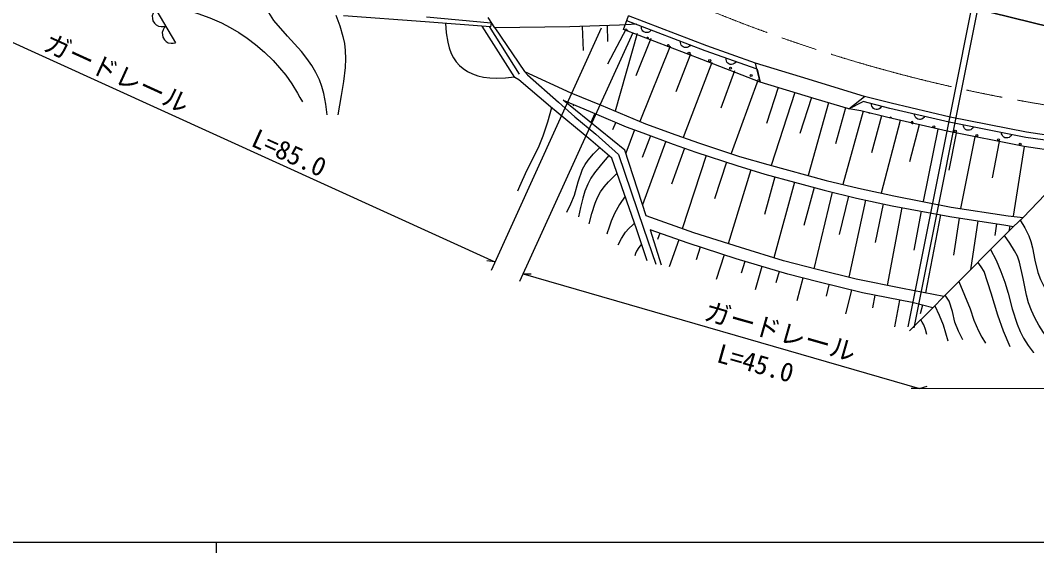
# Model space of a CAD drawing. Units: millimetres, scale not verified. Extents: x 40000 to 680000, y 20000 to 380000.
# Drawn here: x 149131 to 247016, y 204000 to 255314 of the extents above; entities that cross this region are included whole.
import ezdxf
from ezdxf.enums import TextEntityAlignment as Align

# ---------------------------------------------------------------- set-up
doc = ezdxf.new("R2010")
doc.units = ezdxf.units.MM
doc.header["$LTSCALE"] = 1000
doc.linetypes.add('CHAIN', pattern=[18.5, 12, -1.5, 3.5, -1.5])
for name, color, linetype, lineweight in [('M-BGD', 7, 'Continuous', 25), ('M-BMK', 2, 'CHAIN', 13), ('M-TTL-BAND', 7, 'Continuous', 25)]:
    doc.layers.add(name, color=color, linetype=linetype, lineweight=lineweight)
doc.styles.add('ＭＳ ゴシック', font='')
doc.styles.get('ＭＳ ゴシック').set_extended_font_data('MS Gothic')

# ---------------------------------------------------------------- blocks, each defined once
blk = doc.blocks.new('BUHIN27')
at = {"color": 7, "linetype": 'Continuous', "lineweight": 25}
blk.add_lwpolyline([(-384, -851), (-159, -876), (53, -848), (315, -767), (501, -626), (656, -455), (775, -191), (801, 38), (783, 272), (671, 522), (549, 695), (384, 851)], dxfattribs=at)
blk = doc.blocks.new('BUHIN126')
at = {"color": 7, "linetype": 'Continuous', "lineweight": 25}
blk.add_lwpolyline([(-120, 485), (1, 474), (110, 439), (240, 374), (324, 281), (387, 176), (424, 25), (418, -97), (386, -218), (303, -340), (223, -421), (120, -485)], dxfattribs=at)
blk = doc.blocks.new('BUHIN130')
at = {"color": 7, "linetype": 'Continuous', "lineweight": 25}
blk.add_lwpolyline([(-200, 458), (-78, 468), (35, 452), (174, 408), (273, 332), (352, 238), (414, 96), (429, -26), (417, -151), (356, -284), (290, -378), (200, -458)], dxfattribs=at)

msp = doc.modelspace()

# ---------------------------------------------------------------- linework, layer by layer
at = {"layer": 'M-BGD'}
for p, q in [((118126, 266972), (194843, 232020)), ((234633, 225775), (242226, 263818)), ((235222, 225658), (242814, 263701)), ((240814, 256502), (248366, 254666)), ((248366, 254666), (240814, 256502)), ((162172, 256359), (164086, 253151)), ((188131, 255173), (180245, 255745)), ((188258, 255653), (194485, 255082)), ((194845, 254602), (194199, 255578)), ((207210, 254434), (207710, 255741)), ((215249, 252853), (207710, 255741)), ((194416, 254693), (188131, 255173)), ((196761, 249798), (193611, 254755)), ((194275, 254704), (197171, 250109)), ((194485, 255082), (194416, 254693)), ((205068, 254567), (194464, 231184)), ((202050, 254686), (194845, 254602)), ((194845, 254602), (197701, 250386)), ((206835, 254856), (202050, 254686)), ((203246, 254728), (203329, 252400)), ((205639, 254814), (205694, 253261)), ((207493, 254507), (205667, 251073)), ((208516, 254931), (206835, 254856)), ((215075, 252384), (207532, 255274)), ((197251, 230187), (208140, 254131)), ((208533, 254049), (206417, 246564)), ((214762, 251540), (207210, 254434)), ((209845, 253568), (208397, 249954)), ((211703, 252824), (208793, 245564)), ((219943, 251172), (215249, 252853)), ((213668, 252054), (212271, 248412)), ((220083, 250590), (215075, 252384)), ((215740, 251260), (212965, 244020)), ((220379, 249367), (214762, 251540)), ((220379, 249367), (219943, 251172)), ((224273, 249852), (219943, 251172)), ((220083, 250590), (220379, 249367)), ((197143, 249569), (196761, 249798)), ((197701, 250386), (197982, 250044)), ((197701, 250386), (202166, 248329)), ((197982, 250044), (200958, 247419)), ((217918, 250444), (216598, 246840)), ((230432, 247958), (224273, 249852)), ((200198, 246963), (197143, 249569)), ((220201, 249608), (217585, 242467)), ((225782, 247726), (220379, 249367)), ((222112, 248841), (220991, 245361)), ((202166, 248329), (205058, 247136)), ((223717, 248353), (221457, 241335)), ((225323, 247866), (224205, 244396)), ((228919, 246784), (225782, 247726)), ((228919, 246784), (230432, 247958)), ((233002, 247314), (230432, 247958)), ((204091, 243776), (200198, 246963)), ((200958, 247419), (202542, 246026)), ((207351, 242785), (201427, 247631)), ((201427, 247631), (204609, 246267)), ((202438, 247203), (202375, 247055)), ((205058, 247136), (209339, 245334)), ((226956, 247374), (224995, 240356)), ((228614, 246875), (227649, 243421)), ((228919, 246784), (230310, 247474)), ((230091, 246601), (228919, 246784)), ((232885, 246828), (230310, 247474)), ((238594, 245504), (232885, 246828)), ((238700, 245993), (233002, 247314)), ((202542, 246026), (204543, 244344)), ((204460, 246346), (204083, 245458)), ((204609, 246267), (207493, 245061)), ((230319, 246544), (228348, 239487)), ((232674, 245953), (230091, 246601)), ((232064, 246106), (231122, 242530)), ((238404, 244625), (232674, 245953)), ((246043, 244520), (238700, 245993)), ((206482, 245489), (206168, 244749)), ((208284, 244763), (207438, 242515)), ((207493, 245061), (209076, 244465)), ((209339, 245334), (212262, 244260)), ((233882, 245673), (232033, 238651)), ((235703, 245251), (234758, 241664)), ((237490, 244837), (236080, 237836)), ((245958, 244027), (238594, 245504)), ((206114, 242020), (204091, 243776)), ((204543, 244344), (206738, 242378)), ((209812, 244195), (209036, 242081)), ((209076, 244465), (212022, 243384)), ((212262, 244260), (214528, 243485)), ((245805, 243140), (238404, 244625)), ((239275, 244450), (238557, 240885)), ((241066, 244091), (239672, 237175)), ((250946, 243306), (245958, 244027)), ((251017, 243800), (246043, 244520)), ((209395, 236453), (207351, 242785)), ((211285, 243654), (209043, 237544)), ((213111, 242992), (211857, 239509)), ((212022, 243384), (214200, 242600)), ((214528, 243485), (218381, 242202)), ((243408, 243621), (242715, 240133)), ((245804, 243140), (244759, 236424)), ((251458, 242322), (245805, 243140)), ((208500, 235134), (206114, 242020)), ((206738, 242378), (209146, 235273)), ((215184, 242279), (212880, 235222)), ((214200, 242600), (218136, 241315)), ((218381, 242202), (221124, 241427)), ((251399, 242261), (245716, 236323)), ((217152, 241636), (215997, 238098)), ((219488, 240899), (217302, 233782)), ((218136, 241315), (220841, 240484)), ((221124, 241427), (226740, 239873)), ((221793, 240224), (220808, 236610)), ((220841, 240484), (226554, 238927)), ((226740, 239873), (229841, 239128)), ((223697, 239705), (221710, 232415)), ((225601, 239186), (224605, 235530)), ((226554, 238927), (229663, 238174)), ((229841, 239128), (233270, 238382)), ((227331, 238739), (225547, 231366)), ((228885, 238362), (227993, 234674)), ((230522, 237992), (228940, 230542)), ((229663, 238174), (233101, 237444)), ((233270, 238382), (238795, 237309)), ((232241, 237627), (231449, 233896)), ((234028, 237269), (232612, 229762)), ((233101, 237444), (238667, 236394)), ((235884, 236919), (235173, 233153)), ((238795, 237309), (244282, 236474)), ((213989, 234830), (209395, 236453)), ((237739, 236569), (236318, 229035)), ((238667, 236394), (244054, 235564)), ((239565, 236256), (239012, 232670)), ((241361, 235979), (240635, 231272)), ((244282, 236474), (245716, 236323)), ((245716, 236323), (244784, 235445)), ((209511, 232137), (208500, 235134)), ((209146, 235273), (210351, 231794)), ((213458, 233827), (209791, 235132)), ((209791, 235132), (210850, 231760)), ((244784, 235445), (238079, 228701)), ((243156, 235702), (242983, 234581)), ((244054, 235564), (244784, 235445)), ((244419, 235504), (244336, 234994)), ((210708, 234806), (210492, 234198)), ((212542, 234154), (211617, 231556)), ((218506, 233401), (213989, 234830)), ((218075, 232326), (213458, 233827)), ((214613, 233452), (214209, 232212)), ((222646, 232127), (218506, 233401)), ((194843, 232020), (194071, 232134)), ((216921, 232702), (216155, 230346)), ((223047, 230856), (218075, 232326)), ((218904, 232081), (218566, 230937)), ((225867, 231281), (222646, 232127)), ((220561, 231591), (219898, 229348)), ((222218, 231101), (221893, 230002)), ((229632, 230375), (225867, 231281)), ((197562, 230873), (198343, 230871)), ((197562, 230873), (235723, 219823)), ((225926, 230093), (223047, 230856)), ((224486, 230474), (223905, 228280)), ((230248, 229047), (225926, 230093)), ((234098, 229456), (229632, 230375)), ((227006, 229832), (226736, 228714)), ((229167, 229309), (228614, 227024)), ((238079, 228701), (234098, 229456)), ((235011, 228103), (230248, 229047)), ((231439, 228811), (231199, 227605)), ((233820, 228339), (233311, 225772)), ((237012, 227610), (235011, 228103)), ((238079, 228701), (237012, 227610)), ((237012, 227610), (234782, 225380)), ((236011, 227856), (235808, 227029)), ((235723, 219823), (234943, 219824)), ((235723, 219823), (236473, 220041)), ((235723, 219823), (249001, 219865))]:
    msp.add_line(p, q, dxfattribs=at)
for points in [[(161541, 257455), (163883, 256747), (166216, 255978), (167372, 255544), (168503, 255056), (169350, 254630), (170176, 254147), (170983, 253597), (171765, 252990), (172637, 252236), (173476, 251431), (174108, 250749), (174691, 250029), (175275, 249187), (175815, 248300), (176055, 247884), (176297, 247458)], [(178697, 246195), (178565, 247228), (178372, 248257), (178181, 248927), (177929, 249591), (177600, 250279), (177212, 250950), (176734, 251647), (176205, 252314), (174859, 253789), (173558, 255305), (173225, 255813), (172918, 256340)], [(179521, 255804), (179889, 254782), (180201, 253741), (180339, 253073), (180418, 252395), (180442, 251590), (180407, 250769), (180255, 249424), (180044, 248080), (179882, 247135), (179718, 246195)], [(190087, 255024), (190160, 254119), (190293, 253223), (190434, 252669), (190634, 252131), (190853, 251701), (191123, 251305), (191432, 250965), (191784, 250666), (192206, 250389), (192669, 250160), (193191, 249972), (193729, 249843), (194358, 249759), (195003, 249734), (195863, 249779), (196711, 249877)], [(218050, 251319), (217974, 251224), (217884, 251152), (217758, 251081), (217634, 251061), (217511, 251068), (217365, 251120), (217267, 251193), (217183, 251286), (217129, 251423), (217105, 251535), (217108, 251656)], [(200294, 246885), (199906, 245506), (199459, 244140), (199074, 243190), (198633, 242263), (197893, 240791), (197206, 239293), (197110, 239073), (197014, 238853)], [(232083, 247029), (232016, 246927), (231934, 246847), (231815, 246764), (231694, 246732), (231571, 246727), (231421, 246765), (231316, 246827), (231223, 246912), (231156, 247043), (231121, 247152), (231113, 247272)], [(236227, 246053), (236162, 245950), (236081, 245869), (235964, 245783), (235843, 245750), (235721, 245742), (235570, 245777), (235463, 245838), (235370, 245921), (235299, 246050), (235263, 246159), (235252, 246279)], [(201752, 236812), (202146, 237618), (202489, 238459), (202863, 239739), (203288, 240980), (203521, 241421), (203812, 241842), (204346, 242452), (204940, 243040)], [(205823, 242273), (205103, 241461), (204438, 240621), (204085, 240084), (203781, 239512), (203515, 238855), (203299, 238161), (203086, 237278), (202901, 236371)], [(203903, 235693), (204166, 236702), (204483, 237679), (204725, 238243), (205023, 238784), (205377, 239279), (205790, 239751), (206193, 240159), (206618, 240566)], [(207377, 238373), (206843, 237549), (206358, 236690), (206037, 235952), (205767, 235178), (205690, 234940), (205612, 234691)], [(245419, 236044), (245868, 235302), (246259, 234540), (246468, 233983), (246623, 233396), (246854, 232192), (247142, 231010), (247400, 230335), (247714, 229681), (248824, 227842), (249999, 226013), (250463, 225360), (250970, 224751), (251425, 224301), (251922, 223894), (252721, 223345), (253557, 222832)], [(206702, 233660), (207037, 234294), (207418, 234888), (207741, 235263), (208117, 235607), (208202, 235678), (208287, 235749)], [(249931, 222664), (249034, 223592), (248177, 224567), (247676, 225228), (247223, 225925), (246836, 226628), (246503, 227360), (246236, 228087), (246028, 228834), (245724, 230442), (245366, 232013), (245158, 232565), (244893, 233095), (244431, 233845), (243921, 234577)], [(208971, 233738), (208694, 233408), (208473, 233047), (208393, 232846), (208322, 232629)], [(242575, 233224), (243106, 232182), (243580, 231119), (243947, 230078), (244260, 229005), (244666, 227513), (245132, 226031), (245413, 225335), (245747, 224666), (246183, 223980), (246677, 223317), (246702, 223285), (246726, 223254)], [(244449, 223844), (243830, 225350), (243266, 226882), (242637, 229008), (241952, 231110), (241673, 231557), (241356, 231997)], [(239506, 230136), (240079, 228829), (240597, 227498), (240975, 226421), (241408, 225372), (241731, 224768), (242087, 224182)], [(239894, 224519), (239495, 225353), (239150, 226216), (238899, 227236), (238592, 228234), (238410, 228529), (238202, 228825)], [(237198, 227800), (237634, 226892), (238012, 225963), (238251, 225204), (238461, 224435)], [(236436, 225025), (236314, 225507), (236133, 225975), (235999, 226216), (235853, 226452)]]:
    msp.add_lwpolyline(points, dxfattribs=at)
for centre in [(213531, 252140), (215528, 251425), (217525, 250710), (219523, 249994), (237102, 245039), (239182, 244622), (241262, 244204), (243341, 243787), (245421, 243370)]:
    msp.add_circle(centre, 99.5, dxfattribs=at)
for centre, start, end in [((207540, 254286), 350.18411, 147.73154), ((209537, 253571), 321.32274, 176.5929), ((211534, 252855), 285.77122, 212.14443), ((232111, 247122), 242.89501, 268.95084), ((230862, 246291), 25.70333, 129.36218), ((232942, 245873), 352.12621, 159.3071), ((235022, 245456), 266.85575, 244.57756)]:
    msp.add_arc(centre, 99.5, start, end, dxfattribs=at)
at = {"layer": 'M-BMK'}
msp.add_arc((271354, 392402), 147133, 245.33574, 269.54973, dxfattribs=at)
at = {"layer": 'M-TTL-BAND'}
for p, q in [((40000, 205000), (579000, 205000)), ((168000, 205000), (168000, 204000))]:
    msp.add_line(p, q, dxfattribs=at)

# ---------------------------------------------------------------- block references
at = {"layer": 'M-BGD', "rotation": 235.10674}
for name, p in [('BUHIN27', (162651, 255557)), ('BUHIN27', (163608, 253953)), ('BUHIN126', (209417, 254552)), ('BUHIN126', (213189, 253106)), ('BUHIN130', (240435, 245135)), ('BUHIN130', (244117, 244396))]:
    msp.add_blockref(name, p, dxfattribs=at)

# ---------------------------------------------------------------- texts
at = {"layer": 'M-BGD', "style": 'ＭＳ ゴシック'}
for s, rotation, p in [('ガードレール', 335.5, (150997, 251994)), ('L=85.0', 335.7, (171017, 242747)), ('ガードレール', 344.1, (214711, 225969)), ('L=45.0', 344.3, (215950, 221870))]:
    msp.add_text(s, height=1833, rotation=rotation, dxfattribs=at).set_placement(p, align=Align.BOTTOM_LEFT)

doc.saveas('drawing.dxf')
